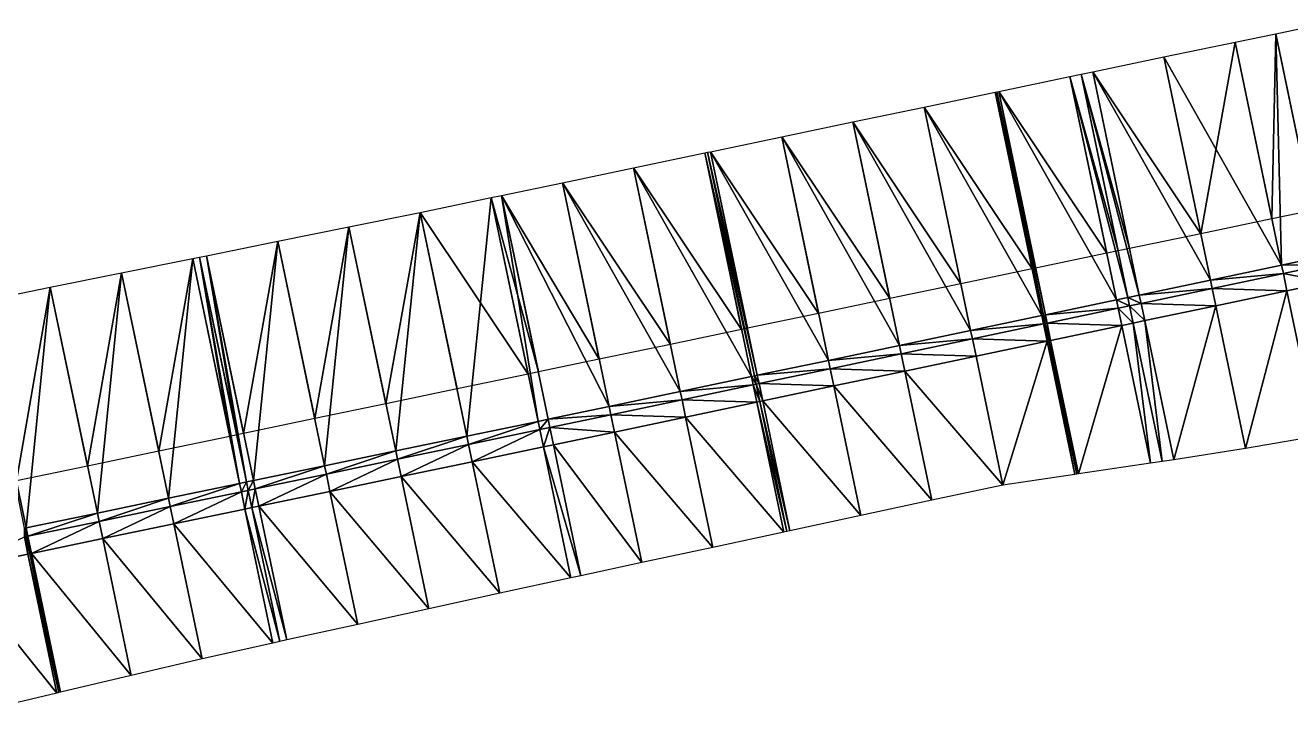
# Model space of a CAD drawing. Header units: metres. Extents: x 1882598 to 1885460, y 3171405 to 3171756.
# Drawn here: x 1883266.85 to 1883284.26, y 3171620.36 to 3171629.78 of the extents above; entities that cross this region are included whole.
import ezdxf

# ---------------------------------------------------------------- set-up
doc = ezdxf.new("R2010")
doc.units = ezdxf.units.M
doc.header["$MEASUREMENT"] = 0
doc.layers.add('Triangles surfaces projet', color=7, linetype='Continuous', true_color=0x848484)

msp = doc.modelspace()

# ---------------------------------------------------------------- linework, layer by layer
at = {"layer": 'Triangles surfaces projet'}
for points in [[(1883284.617, 3171629.78, 150.61), (1883284.697, 3171626.596, 150.535), (1883284.057, 3171629.663, 150.613), (1883284.617, 3171629.78, 150.61)], [(1883284.617, 3171629.78, 150.96), (1883284.564, 3171627.233, 150.901), (1883284.057, 3171629.663, 150.963), (1883284.617, 3171629.78, 150.96)], [(1883284.137, 3171626.479, 150.538), (1883282.517, 3171629.344, 150.623), (1883283.496, 3171629.547, 150.617), (1883284.137, 3171626.479, 150.538)], [(1883283.496, 3171629.547, 150.967), (1883283.025, 3171626.912, 150.911), (1883282.517, 3171629.344, 150.973), (1883283.496, 3171629.547, 150.967)], [(1883284.004, 3171627.116, 150.905), (1883283.025, 3171626.912, 150.911), (1883283.496, 3171629.547, 150.967), (1883284.004, 3171627.116, 150.905)], [(1883284.057, 3171629.663, 150.613), (1883284.137, 3171626.479, 150.538), (1883283.496, 3171629.547, 150.617), (1883284.057, 3171629.663, 150.613)], [(1883284.057, 3171629.663, 150.963), (1883284.004, 3171627.116, 150.905), (1883283.496, 3171629.547, 150.967), (1883284.057, 3171629.663, 150.963)], [(1883284.564, 3171627.233, 150.901), (1883284.004, 3171627.116, 150.905), (1883284.057, 3171629.663, 150.963), (1883284.564, 3171627.233, 150.901)], [(1883284.057, 3171629.663, 150.613), (1883284.697, 3171626.596, 150.535), (1883284.137, 3171626.479, 150.538), (1883284.057, 3171629.663, 150.613)], [(1883282.517, 3171629.344, 150.623), (1883283.158, 3171626.273, 150.544), (1883281.538, 3171629.139, 150.629), (1883282.517, 3171629.344, 150.623)], [(1883282.517, 3171629.344, 150.973), (1883283.025, 3171626.912, 150.911), (1883281.538, 3171629.139, 150.979), (1883282.517, 3171629.344, 150.973)], [(1883282.517, 3171629.344, 150.623), (1883284.137, 3171626.479, 150.538), (1883283.158, 3171626.273, 150.544), (1883282.517, 3171629.344, 150.623)], [(1883281.223, 3171629.074, 150.631), (1883281.864, 3171626.001, 150.552), (1883280.244, 3171628.869, 150.637), (1883281.223, 3171629.074, 150.631)], [(1883281.223, 3171629.074, 150.981), (1883281.731, 3171626.642, 150.919), (1883280.244, 3171628.869, 150.987), (1883281.223, 3171629.074, 150.981)], [(1883281.223, 3171629.074, 150.631), (1883281.381, 3171629.106, 150.63), (1883282.022, 3171626.034, 150.551), (1883281.223, 3171629.074, 150.631)], [(1883281.381, 3171629.106, 150.98), (1883281.888, 3171626.675, 150.918), (1883281.223, 3171629.074, 150.981), (1883281.381, 3171629.106, 150.98)], [(1883281.864, 3171626.001, 150.552), (1883281.223, 3171629.074, 150.631), (1883282.022, 3171626.034, 150.551), (1883281.864, 3171626.001, 150.552)], [(1883281.888, 3171626.675, 150.918), (1883281.731, 3171626.642, 150.919), (1883281.223, 3171629.074, 150.981), (1883281.888, 3171626.675, 150.918)], [(1883281.538, 3171629.139, 150.629), (1883282.179, 3171626.068, 150.55), (1883281.381, 3171629.106, 150.63), (1883281.538, 3171629.139, 150.629)], [(1883281.538, 3171629.139, 150.979), (1883282.046, 3171626.707, 150.917), (1883281.381, 3171629.106, 150.98), (1883281.538, 3171629.139, 150.979)], [(1883282.022, 3171626.034, 150.551), (1883281.381, 3171629.106, 150.63), (1883282.179, 3171626.068, 150.55), (1883282.022, 3171626.034, 150.551)], [(1883282.046, 3171626.707, 150.917), (1883281.888, 3171626.675, 150.918), (1883281.381, 3171629.106, 150.98), (1883282.046, 3171626.707, 150.917)], [(1883282.179, 3171626.068, 150.55), (1883281.538, 3171629.139, 150.629), (1883283.158, 3171626.273, 150.544), (1883282.179, 3171626.068, 150.55)], [(1883283.025, 3171626.912, 150.911), (1883282.046, 3171626.707, 150.917), (1883281.538, 3171629.139, 150.979), (1883283.025, 3171626.912, 150.911)], [(1883279.217, 3171628.654, 150.643), (1883280.195, 3171628.859, 150.637), (1883280.837, 3171625.785, 150.559), (1883279.217, 3171628.654, 150.643)], [(1883280.195, 3171628.859, 150.987), (1883280.703, 3171626.427, 150.925), (1883279.217, 3171628.654, 150.993), (1883280.195, 3171628.859, 150.987)], [(1883280.861, 3171625.791, 150.558), (1883280.195, 3171628.859, 150.637), (1883280.22, 3171628.864, 150.637), (1883280.861, 3171625.791, 150.558)], [(1883280.22, 3171628.864, 150.987), (1883280.727, 3171626.432, 150.925), (1883280.195, 3171628.859, 150.987), (1883280.22, 3171628.864, 150.987)], [(1883280.195, 3171628.859, 150.637), (1883280.861, 3171625.791, 150.558), (1883280.837, 3171625.785, 150.559), (1883280.195, 3171628.859, 150.637)], [(1883280.727, 3171626.432, 150.925), (1883280.703, 3171626.427, 150.925), (1883280.195, 3171628.859, 150.987), (1883280.727, 3171626.432, 150.925)], [(1883280.22, 3171628.864, 150.637), (1883280.244, 3171628.869, 150.637), (1883280.886, 3171625.796, 150.558), (1883280.22, 3171628.864, 150.637)], [(1883280.244, 3171628.869, 150.987), (1883280.752, 3171626.437, 150.925), (1883280.22, 3171628.864, 150.987), (1883280.244, 3171628.869, 150.987)], [(1883280.886, 3171625.796, 150.558), (1883280.861, 3171625.791, 150.558), (1883280.22, 3171628.864, 150.637), (1883280.886, 3171625.796, 150.558)], [(1883280.752, 3171626.437, 150.925), (1883280.727, 3171626.432, 150.925), (1883280.22, 3171628.864, 150.987), (1883280.752, 3171626.437, 150.925)], [(1883280.886, 3171625.796, 150.558), (1883280.244, 3171628.869, 150.637), (1883281.864, 3171626.001, 150.552), (1883280.886, 3171625.796, 150.558)], [(1883281.731, 3171626.642, 150.919), (1883280.752, 3171626.437, 150.925), (1883280.244, 3171628.869, 150.987), (1883281.731, 3171626.642, 150.919)], [(1883279.858, 3171625.58, 150.565), (1883278.238, 3171628.45, 150.649), (1883279.217, 3171628.654, 150.643), (1883279.858, 3171625.58, 150.565)], [(1883279.217, 3171628.654, 150.993), (1883279.724, 3171626.223, 150.931), (1883278.238, 3171628.45, 150.999), (1883279.217, 3171628.654, 150.993)], [(1883279.217, 3171628.654, 150.643), (1883280.837, 3171625.785, 150.559), (1883279.858, 3171625.58, 150.565), (1883279.217, 3171628.654, 150.643)], [(1883280.703, 3171626.427, 150.925), (1883279.724, 3171626.223, 150.931), (1883279.217, 3171628.654, 150.993), (1883280.703, 3171626.427, 150.925)], [(1883277.259, 3171628.245, 150.655), (1883278.238, 3171628.45, 150.649), (1883278.88, 3171625.374, 150.57), (1883277.259, 3171628.245, 150.655)], [(1883278.238, 3171628.45, 150.999), (1883278.745, 3171626.019, 150.937), (1883277.259, 3171628.245, 151.005), (1883278.238, 3171628.45, 150.999)], [(1883278.238, 3171628.45, 150.649), (1883279.858, 3171625.58, 150.565), (1883278.88, 3171625.374, 150.57), (1883278.238, 3171628.45, 150.649)], [(1883279.724, 3171626.223, 150.931), (1883278.745, 3171626.019, 150.937), (1883278.238, 3171628.45, 150.999), (1883279.724, 3171626.223, 150.931)], [(1883277.901, 3171625.169, 150.576), (1883276.28, 3171628.04, 150.661), (1883277.259, 3171628.245, 150.655), (1883277.901, 3171625.169, 150.576)], [(1883277.259, 3171628.245, 151.005), (1883277.766, 3171625.814, 150.943), (1883276.28, 3171628.04, 151.011), (1883277.259, 3171628.245, 151.005)], [(1883277.259, 3171628.245, 150.655), (1883278.88, 3171625.374, 150.57), (1883277.901, 3171625.169, 150.576), (1883277.259, 3171628.245, 150.655)], [(1883278.745, 3171626.019, 150.937), (1883277.766, 3171625.814, 150.943), (1883277.259, 3171628.245, 151.005), (1883278.745, 3171626.019, 150.937)], [(1883275.22, 3171627.819, 150.668), (1883276.199, 3171628.023, 150.662), (1883276.841, 3171624.946, 150.583), (1883275.22, 3171627.819, 150.668)], [(1883276.199, 3171628.023, 151.012), (1883276.706, 3171625.593, 150.949), (1883275.22, 3171627.819, 151.018), (1883276.199, 3171628.023, 151.012)], [(1883276.882, 3171624.955, 150.583), (1883276.199, 3171628.023, 150.662), (1883276.239, 3171628.032, 150.661), (1883276.882, 3171624.955, 150.583)], [(1883276.239, 3171628.032, 151.011), (1883276.747, 3171625.601, 150.949), (1883276.199, 3171628.023, 151.012), (1883276.239, 3171628.032, 151.011)], [(1883276.199, 3171628.023, 150.662), (1883276.882, 3171624.955, 150.583), (1883276.841, 3171624.946, 150.583), (1883276.199, 3171628.023, 150.662)], [(1883276.747, 3171625.601, 150.949), (1883276.706, 3171625.593, 150.949), (1883276.199, 3171628.023, 151.012), (1883276.747, 3171625.601, 150.949)], [(1883276.922, 3171624.963, 150.582), (1883276.239, 3171628.032, 150.661), (1883276.28, 3171628.04, 150.661), (1883276.922, 3171624.963, 150.582)], [(1883276.28, 3171628.04, 151.011), (1883276.787, 3171625.61, 150.949), (1883276.239, 3171628.032, 151.011), (1883276.28, 3171628.04, 151.011)], [(1883276.882, 3171624.955, 150.583), (1883276.239, 3171628.032, 150.661), (1883276.922, 3171624.963, 150.582), (1883276.882, 3171624.955, 150.583)], [(1883276.787, 3171625.61, 150.949), (1883276.747, 3171625.601, 150.949), (1883276.239, 3171628.032, 151.011), (1883276.787, 3171625.61, 150.949)], [(1883276.922, 3171624.963, 150.582), (1883276.28, 3171628.04, 150.661), (1883277.901, 3171625.169, 150.576), (1883276.922, 3171624.963, 150.582)], [(1883277.766, 3171625.814, 150.943), (1883276.787, 3171625.61, 150.949), (1883276.28, 3171628.04, 151.011), (1883277.766, 3171625.814, 150.943)], [(1883274.241, 3171627.614, 150.674), (1883275.22, 3171627.819, 150.668), (1883275.862, 3171624.74, 150.589), (1883274.241, 3171627.614, 150.674)], [(1883275.22, 3171627.819, 151.018), (1883275.727, 3171625.389, 150.955), (1883274.241, 3171627.614, 151.024), (1883275.22, 3171627.819, 151.018)], [(1883275.862, 3171624.74, 150.589), (1883275.22, 3171627.819, 150.668), (1883276.841, 3171624.946, 150.583), (1883275.862, 3171624.74, 150.589)], [(1883276.706, 3171625.593, 150.949), (1883275.727, 3171625.389, 150.955), (1883275.22, 3171627.819, 151.018), (1883276.706, 3171625.593, 150.949)], [(1883273.402, 3171627.439, 150.679), (1883274.241, 3171627.614, 150.674), (1883274.884, 3171624.535, 150.595), (1883273.402, 3171627.439, 150.679)], [(1883274.241, 3171627.614, 151.024), (1883274.748, 3171625.184, 150.961), (1883273.402, 3171627.439, 151.029), (1883274.241, 3171627.614, 151.024)], [(1883274.884, 3171624.535, 150.595), (1883274.241, 3171627.614, 150.674), (1883275.862, 3171624.74, 150.589), (1883274.884, 3171624.535, 150.595)], [(1883275.727, 3171625.389, 150.955), (1883274.748, 3171625.184, 150.961), (1883274.241, 3171627.614, 151.024), (1883275.727, 3171625.389, 150.955)], [(1883273.262, 3171627.41, 150.679), (1883272.926, 3171624.126, 150.606), (1883272.283, 3171627.205, 150.684), (1883273.262, 3171627.41, 150.679)], [(1883273.262, 3171627.41, 151.029), (1883273.769, 3171624.98, 150.967), (1883272.283, 3171627.205, 151.034), (1883273.262, 3171627.41, 151.029)], [(1883273.262, 3171627.41, 150.679), (1883273.905, 3171624.329, 150.601), (1883272.926, 3171624.126, 150.606), (1883273.262, 3171627.41, 150.679)], [(1883273.262, 3171627.41, 150.679), (1883273.402, 3171627.439, 150.679), (1883273.905, 3171624.329, 150.601), (1883273.262, 3171627.41, 150.679)], [(1883273.402, 3171627.439, 151.029), (1883273.909, 3171625.009, 150.967), (1883273.262, 3171627.41, 151.029), (1883273.402, 3171627.439, 151.029)], [(1883273.909, 3171625.009, 150.967), (1883273.769, 3171624.98, 150.967), (1883273.262, 3171627.41, 151.029), (1883273.909, 3171625.009, 150.967)], [(1883274.045, 3171624.359, 150.6), (1883273.402, 3171627.439, 150.679), (1883274.884, 3171624.535, 150.595), (1883274.045, 3171624.359, 150.6)], [(1883274.045, 3171624.359, 150.6), (1883273.905, 3171624.329, 150.601), (1883273.402, 3171627.439, 150.679), (1883274.045, 3171624.359, 150.6)], [(1883274.748, 3171625.184, 150.961), (1883273.909, 3171625.009, 150.967), (1883273.402, 3171627.439, 151.029), (1883274.748, 3171625.184, 150.961)], [(1883271.947, 3171623.922, 150.611), (1883271.303, 3171627.006, 150.69), (1883272.283, 3171627.205, 150.684), (1883271.947, 3171623.922, 150.611)], [(1883272.283, 3171627.205, 151.034), (1883271.811, 3171624.571, 150.977), (1883271.303, 3171627.006, 151.04), (1883272.283, 3171627.205, 151.034)], [(1883272.79, 3171624.776, 150.972), (1883271.811, 3171624.571, 150.977), (1883272.283, 3171627.205, 151.034), (1883272.79, 3171624.776, 150.972)], [(1883271.947, 3171623.922, 150.611), (1883272.283, 3171627.205, 150.684), (1883272.926, 3171624.126, 150.606), (1883271.947, 3171623.922, 150.611)], [(1883273.769, 3171624.98, 150.967), (1883272.79, 3171624.776, 150.972), (1883272.283, 3171627.205, 151.034), (1883273.769, 3171624.98, 150.967)], [(1883270.323, 3171626.808, 150.695), (1883271.303, 3171627.006, 150.69), (1883270.968, 3171623.718, 150.616), (1883270.323, 3171626.808, 150.695)], [(1883271.303, 3171627.006, 151.04), (1883270.833, 3171624.367, 150.982), (1883270.323, 3171626.808, 151.045), (1883271.303, 3171627.006, 151.04)], [(1883271.811, 3171624.571, 150.977), (1883270.833, 3171624.367, 150.982), (1883271.303, 3171627.006, 151.04), (1883271.811, 3171624.571, 150.977)], [(1883271.947, 3171623.922, 150.611), (1883270.968, 3171623.718, 150.616), (1883271.303, 3171627.006, 150.69), (1883271.947, 3171623.922, 150.611)], [(1883270.323, 3171626.808, 150.695), (1883269.989, 3171623.515, 150.621), (1883269.343, 3171626.609, 150.7), (1883270.323, 3171626.808, 150.695)], [(1883270.323, 3171626.808, 151.045), (1883269.854, 3171624.163, 150.987), (1883269.343, 3171626.609, 151.05), (1883270.323, 3171626.808, 151.045)], [(1883270.833, 3171624.367, 150.982), (1883269.854, 3171624.163, 150.987), (1883270.323, 3171626.808, 151.045), (1883270.833, 3171624.367, 150.982)], [(1883270.968, 3171623.718, 150.616), (1883269.989, 3171623.515, 150.621), (1883270.323, 3171626.808, 150.695), (1883270.968, 3171623.718, 150.616)], [(1883269.248, 3171626.59, 150.7), (1883269.799, 3171623.475, 150.622), (1883269.153, 3171626.571, 150.701), (1883269.248, 3171626.59, 150.7)], [(1883269.248, 3171626.59, 151.05), (1883269.664, 3171624.123, 150.988), (1883269.153, 3171626.571, 151.051), (1883269.248, 3171626.59, 151.05)], [(1883269.343, 3171626.609, 150.7), (1883269.894, 3171623.495, 150.621), (1883269.248, 3171626.59, 150.7), (1883269.343, 3171626.609, 150.7)], [(1883269.343, 3171626.609, 151.05), (1883269.759, 3171624.143, 150.988), (1883269.248, 3171626.59, 151.05), (1883269.343, 3171626.609, 151.05)], [(1883269.894, 3171623.495, 150.621), (1883269.799, 3171623.475, 150.622), (1883269.248, 3171626.59, 150.7), (1883269.894, 3171623.495, 150.621)], [(1883269.759, 3171624.143, 150.988), (1883269.664, 3171624.123, 150.988), (1883269.248, 3171626.59, 151.05), (1883269.759, 3171624.143, 150.988)], [(1883269.894, 3171623.495, 150.621), (1883269.343, 3171626.609, 150.7), (1883269.989, 3171623.515, 150.621), (1883269.894, 3171623.495, 150.621)], [(1883269.854, 3171624.163, 150.987), (1883269.759, 3171624.143, 150.988), (1883269.343, 3171626.609, 151.05), (1883269.854, 3171624.163, 150.987)], [(1883284.137, 3171626.479, 150.538), (1883284.697, 3171626.596, 150.535), (1883284.721, 3171626.482, 150.532), (1883284.137, 3171626.479, 150.538)], [(1883268.173, 3171626.372, 150.706), (1883269.153, 3171626.571, 150.701), (1883268.82, 3171623.271, 150.627), (1883268.173, 3171626.372, 150.706)], [(1883269.153, 3171626.571, 151.051), (1883268.685, 3171623.919, 150.993), (1883268.173, 3171626.372, 151.056), (1883269.153, 3171626.571, 151.051)], [(1883269.664, 3171624.123, 150.988), (1883268.685, 3171623.919, 150.993), (1883269.153, 3171626.571, 151.051), (1883269.664, 3171624.123, 150.988)], [(1883268.82, 3171623.271, 150.627), (1883269.153, 3171626.571, 150.701), (1883269.799, 3171623.475, 150.622), (1883268.82, 3171623.271, 150.627)], [(1883284.161, 3171626.364, 150.535), (1883283.158, 3171626.273, 150.544), (1883284.137, 3171626.479, 150.538), (1883284.161, 3171626.364, 150.535)], [(1883284.161, 3171626.364, 150.535), (1883284.137, 3171626.479, 150.538), (1883284.721, 3171626.482, 150.532), (1883284.161, 3171626.364, 150.535)], [(1883284.161, 3171626.364, 150.535), (1883284.721, 3171626.482, 150.532), (1883284.77, 3171626.244, 150.775), (1883284.161, 3171626.364, 150.535)], [(1883267.841, 3171623.068, 150.632), (1883267.193, 3171626.174, 150.711), (1883268.173, 3171626.372, 150.706), (1883267.841, 3171623.068, 150.632)], [(1883268.173, 3171626.372, 151.056), (1883267.706, 3171623.714, 150.998), (1883267.193, 3171626.174, 151.061), (1883268.173, 3171626.372, 151.056)], [(1883268.685, 3171623.919, 150.993), (1883267.706, 3171623.714, 150.998), (1883268.173, 3171626.372, 151.056), (1883268.685, 3171623.919, 150.993)], [(1883268.82, 3171623.271, 150.627), (1883267.841, 3171623.068, 150.632), (1883268.173, 3171626.372, 150.706), (1883268.82, 3171623.271, 150.627)], [(1883283.158, 3171626.273, 150.544), (1883283.182, 3171626.159, 150.541), (1883282.179, 3171626.068, 150.55), (1883283.158, 3171626.273, 150.544)], [(1883283.182, 3171626.159, 150.541), (1883283.158, 3171626.273, 150.544), (1883284.161, 3171626.364, 150.535), (1883283.182, 3171626.159, 150.541)], [(1883283.182, 3171626.159, 150.541), (1883284.161, 3171626.364, 150.535), (1883284.21, 3171626.127, 150.778), (1883283.182, 3171626.159, 150.541)], [(1883284.77, 3171626.244, 150.775), (1883284.21, 3171626.127, 150.778), (1883284.161, 3171626.364, 150.535), (1883284.77, 3171626.244, 150.775)], [(1883284.628, 3171624.127, 152.14), (1883284.21, 3171626.127, 150.778), (1883284.77, 3171626.244, 150.775), (1883284.628, 3171624.127, 152.14)], [(1883267.193, 3171626.174, 150.711), (1883266.862, 3171622.864, 150.637), (1883266.212, 3171625.975, 150.716), (1883267.193, 3171626.174, 150.711)], [(1883267.193, 3171626.174, 151.061), (1883266.727, 3171623.51, 151.004), (1883266.212, 3171625.975, 151.066), (1883267.193, 3171626.174, 151.061)], [(1883267.706, 3171623.714, 150.998), (1883266.727, 3171623.51, 151.004), (1883267.193, 3171626.174, 151.061), (1883267.706, 3171623.714, 150.998)], [(1883267.841, 3171623.068, 150.632), (1883266.862, 3171622.864, 150.637), (1883267.193, 3171626.174, 150.711), (1883267.841, 3171623.068, 150.632)], [(1883282.022, 3171626.034, 150.551), (1883282.179, 3171626.068, 150.55), (1883282.203, 3171625.953, 150.547), (1883282.022, 3171626.034, 150.551)], [(1883282.179, 3171626.068, 150.55), (1883283.182, 3171626.159, 150.541), (1883282.203, 3171625.953, 150.547), (1883282.179, 3171626.068, 150.55)], [(1883282.203, 3171625.953, 150.547), (1883283.182, 3171626.159, 150.541), (1883283.232, 3171625.921, 150.784), (1883282.203, 3171625.953, 150.547)], [(1883283.232, 3171625.921, 150.784), (1883283.182, 3171626.159, 150.541), (1883284.21, 3171626.127, 150.778), (1883283.232, 3171625.921, 150.784)], [(1883284.21, 3171626.127, 150.778), (1883283.642, 3171623.955, 152.123), (1883283.232, 3171625.921, 150.784), (1883284.21, 3171626.127, 150.778)], [(1883284.628, 3171624.127, 152.14), (1883283.642, 3171623.955, 152.123), (1883284.21, 3171626.127, 150.778), (1883284.628, 3171624.127, 152.14)], [(1883266.862, 3171622.864, 150.637), (1883266.837, 3171622.859, 150.637), (1883266.212, 3171625.975, 150.716), (1883266.862, 3171622.864, 150.637)], [(1883280.886, 3171625.796, 150.558), (1883281.864, 3171626.001, 150.552), (1883281.888, 3171625.887, 150.549), (1883280.886, 3171625.796, 150.558)], [(1883280.91, 3171625.681, 150.555), (1883280.886, 3171625.796, 150.558), (1883281.888, 3171625.887, 150.549), (1883280.91, 3171625.681, 150.555)], [(1883281.938, 3171625.649, 150.792), (1883280.91, 3171625.681, 150.555), (1883281.888, 3171625.887, 150.549), (1883281.938, 3171625.649, 150.792)], [(1883282.022, 3171626.034, 150.551), (1883282.046, 3171625.92, 150.548), (1883281.864, 3171626.001, 150.552), (1883282.022, 3171626.034, 150.551)], [(1883281.888, 3171625.887, 150.549), (1883281.864, 3171626.001, 150.552), (1883282.046, 3171625.92, 150.548), (1883281.888, 3171625.887, 150.549)], [(1883282.046, 3171625.92, 150.548), (1883282.095, 3171625.682, 150.791), (1883281.888, 3171625.887, 150.549), (1883282.046, 3171625.92, 150.548)], [(1883281.938, 3171625.649, 150.792), (1883281.888, 3171625.887, 150.549), (1883282.095, 3171625.682, 150.791), (1883281.938, 3171625.649, 150.792)], [(1883282.022, 3171626.034, 150.551), (1883282.203, 3171625.953, 150.547), (1883282.046, 3171625.92, 150.548), (1883282.022, 3171626.034, 150.551)], [(1883282.253, 3171625.715, 150.79), (1883282.046, 3171625.92, 150.548), (1883282.203, 3171625.953, 150.547), (1883282.253, 3171625.715, 150.79)], [(1883282.046, 3171625.92, 150.548), (1883282.253, 3171625.715, 150.79), (1883282.095, 3171625.682, 150.791), (1883282.046, 3171625.92, 150.548)], [(1883283.232, 3171625.921, 150.784), (1883282.253, 3171625.715, 150.79), (1883282.203, 3171625.953, 150.547), (1883283.232, 3171625.921, 150.784)], [(1883283.232, 3171625.921, 150.784), (1883282.653, 3171623.801, 152.094), (1883282.253, 3171625.715, 150.79), (1883283.232, 3171625.921, 150.784)], [(1883283.642, 3171623.955, 152.123), (1883282.653, 3171623.801, 152.094), (1883283.232, 3171625.921, 150.784), (1883283.642, 3171623.955, 152.123)], [(1883280.861, 3171625.671, 150.556), (1883279.858, 3171625.58, 150.565), (1883280.837, 3171625.785, 150.559), (1883280.861, 3171625.671, 150.556)], [(1883280.837, 3171625.785, 150.559), (1883280.861, 3171625.791, 150.558), (1883280.885, 3171625.676, 150.555), (1883280.837, 3171625.785, 150.559)], [(1883280.885, 3171625.676, 150.555), (1883280.861, 3171625.671, 150.556), (1883280.837, 3171625.785, 150.559), (1883280.885, 3171625.676, 150.555)], [(1883280.91, 3171625.681, 150.555), (1883280.861, 3171625.791, 150.558), (1883280.886, 3171625.796, 150.558), (1883280.91, 3171625.681, 150.555)], [(1883280.885, 3171625.676, 150.555), (1883280.861, 3171625.791, 150.558), (1883280.91, 3171625.681, 150.555), (1883280.885, 3171625.676, 150.555)], [(1883282.493, 3171623.777, 152.088), (1883282.095, 3171625.682, 150.791), (1883282.253, 3171625.715, 150.79), (1883282.493, 3171623.777, 152.088)], [(1883282.653, 3171623.801, 152.094), (1883282.493, 3171623.777, 152.088), (1883282.253, 3171625.715, 150.79), (1883282.653, 3171623.801, 152.094)], [(1883278.88, 3171625.374, 150.57), (1883279.858, 3171625.58, 150.565), (1883279.882, 3171625.465, 150.562), (1883278.88, 3171625.374, 150.57)], [(1883279.858, 3171625.58, 150.565), (1883280.861, 3171625.671, 150.556), (1883279.882, 3171625.465, 150.562), (1883279.858, 3171625.58, 150.565)], [(1883280.861, 3171625.671, 150.556), (1883280.91, 3171625.433, 150.798), (1883279.882, 3171625.465, 150.562), (1883280.861, 3171625.671, 150.556)], [(1883280.885, 3171625.676, 150.555), (1883280.935, 3171625.438, 150.798), (1883280.861, 3171625.671, 150.556), (1883280.885, 3171625.676, 150.555)], [(1883280.91, 3171625.433, 150.798), (1883280.861, 3171625.671, 150.556), (1883280.935, 3171625.438, 150.798), (1883280.91, 3171625.433, 150.798)], [(1883280.959, 3171625.444, 150.798), (1883280.885, 3171625.676, 150.555), (1883280.91, 3171625.681, 150.555), (1883280.959, 3171625.444, 150.798)], [(1883280.885, 3171625.676, 150.555), (1883280.959, 3171625.444, 150.798), (1883280.935, 3171625.438, 150.798), (1883280.885, 3171625.676, 150.555)], [(1883280.959, 3171625.444, 150.798), (1883280.91, 3171625.681, 150.555), (1883281.938, 3171625.649, 150.792), (1883280.959, 3171625.444, 150.798)], [(1883281.343, 3171623.607, 152.049), (1883280.959, 3171625.444, 150.798), (1883281.938, 3171625.649, 150.792), (1883281.343, 3171623.607, 152.049)], [(1883281.938, 3171625.649, 150.792), (1883282.334, 3171623.754, 152.083), (1883281.343, 3171623.607, 152.049), (1883281.938, 3171625.649, 150.792)], [(1883282.334, 3171623.754, 152.083), (1883281.938, 3171625.649, 150.792), (1883282.095, 3171625.682, 150.791), (1883282.334, 3171623.754, 152.083)], [(1883282.334, 3171623.754, 152.083), (1883282.095, 3171625.682, 150.791), (1883282.493, 3171623.777, 152.088), (1883282.334, 3171623.754, 152.083)], [(1883278.904, 3171625.26, 150.568), (1883277.901, 3171625.169, 150.576), (1883278.88, 3171625.374, 150.57), (1883278.904, 3171625.26, 150.568)], [(1883278.904, 3171625.26, 150.568), (1883278.88, 3171625.374, 150.57), (1883279.882, 3171625.465, 150.562), (1883278.904, 3171625.26, 150.568)], [(1883279.932, 3171625.228, 150.804), (1883278.904, 3171625.26, 150.568), (1883279.882, 3171625.465, 150.562), (1883279.932, 3171625.228, 150.804)], [(1883280.91, 3171625.433, 150.798), (1883279.932, 3171625.228, 150.804), (1883279.882, 3171625.465, 150.562), (1883280.91, 3171625.433, 150.798)], [(1883280.302, 3171623.453, 152.013), (1883279.932, 3171625.228, 150.804), (1883280.91, 3171625.433, 150.798), (1883280.302, 3171623.453, 152.013)], [(1883280.91, 3171625.433, 150.798), (1883281.293, 3171623.6, 152.047), (1883280.302, 3171623.453, 152.013), (1883280.91, 3171625.433, 150.798)], [(1883280.91, 3171625.433, 150.798), (1883280.935, 3171625.438, 150.798), (1883281.293, 3171623.6, 152.047), (1883280.91, 3171625.433, 150.798)], [(1883281.318, 3171623.603, 152.048), (1883280.935, 3171625.438, 150.798), (1883280.959, 3171625.444, 150.798), (1883281.318, 3171623.603, 152.048)], [(1883281.318, 3171623.603, 152.048), (1883281.293, 3171623.6, 152.047), (1883280.935, 3171625.438, 150.798), (1883281.318, 3171623.603, 152.048)], [(1883280.959, 3171625.444, 150.798), (1883281.343, 3171623.607, 152.049), (1883281.318, 3171623.603, 152.048), (1883280.959, 3171625.444, 150.798)], [(1883277.925, 3171625.054, 150.574), (1883277.901, 3171625.169, 150.576), (1883278.904, 3171625.26, 150.568), (1883277.925, 3171625.054, 150.574)], [(1883278.904, 3171625.26, 150.568), (1883278.953, 3171625.022, 150.81), (1883277.925, 3171625.054, 150.574), (1883278.904, 3171625.26, 150.568)], [(1883278.953, 3171625.022, 150.81), (1883278.904, 3171625.26, 150.568), (1883279.932, 3171625.228, 150.804), (1883278.953, 3171625.022, 150.81)], [(1883280.302, 3171623.453, 152.013), (1883278.953, 3171625.022, 150.81), (1883279.932, 3171625.228, 150.804), (1883280.302, 3171623.453, 152.013)], [(1883277.901, 3171625.169, 150.576), (1883277.925, 3171625.054, 150.574), (1883276.922, 3171624.963, 150.582), (1883277.901, 3171625.169, 150.576)], [(1883276.922, 3171624.963, 150.582), (1883277.925, 3171625.054, 150.574), (1883276.946, 3171624.849, 150.58), (1883276.922, 3171624.963, 150.582)], [(1883277.975, 3171624.816, 150.816), (1883276.946, 3171624.849, 150.58), (1883277.925, 3171625.054, 150.574), (1883277.975, 3171624.816, 150.816)], [(1883277.925, 3171625.054, 150.574), (1883278.953, 3171625.022, 150.81), (1883277.975, 3171624.816, 150.816), (1883277.925, 3171625.054, 150.574)], [(1883279.324, 3171623.244, 152.021), (1883277.975, 3171624.816, 150.816), (1883278.953, 3171625.022, 150.81), (1883279.324, 3171623.244, 152.021)], [(1883278.953, 3171625.022, 150.81), (1883280.302, 3171623.453, 152.013), (1883279.324, 3171623.244, 152.021), (1883278.953, 3171625.022, 150.81)], [(1883276.865, 3171624.831, 150.58), (1883275.862, 3171624.74, 150.589), (1883276.841, 3171624.946, 150.583), (1883276.865, 3171624.831, 150.58)], [(1883276.906, 3171624.84, 150.58), (1883276.841, 3171624.946, 150.583), (1883276.882, 3171624.955, 150.583), (1883276.906, 3171624.84, 150.58)], [(1883276.865, 3171624.831, 150.58), (1883276.841, 3171624.946, 150.583), (1883276.906, 3171624.84, 150.58), (1883276.865, 3171624.831, 150.58)], [(1883276.882, 3171624.955, 150.583), (1883276.922, 3171624.963, 150.582), (1883276.946, 3171624.849, 150.58), (1883276.882, 3171624.955, 150.583)], [(1883276.882, 3171624.955, 150.583), (1883276.946, 3171624.849, 150.58), (1883276.906, 3171624.84, 150.58), (1883276.882, 3171624.955, 150.583)], [(1883276.906, 3171624.84, 150.58), (1883276.946, 3171624.849, 150.58), (1883276.996, 3171624.611, 150.822), (1883276.906, 3171624.84, 150.58)], [(1883276.946, 3171624.849, 150.58), (1883277.975, 3171624.816, 150.816), (1883276.996, 3171624.611, 150.822), (1883276.946, 3171624.849, 150.58)], [(1883275.862, 3171624.74, 150.589), (1883275.886, 3171624.626, 150.586), (1883274.884, 3171624.535, 150.595), (1883275.862, 3171624.74, 150.589)], [(1883275.886, 3171624.626, 150.586), (1883275.862, 3171624.74, 150.589), (1883276.865, 3171624.831, 150.58), (1883275.886, 3171624.626, 150.586)], [(1883276.915, 3171624.594, 150.823), (1883275.886, 3171624.626, 150.586), (1883276.865, 3171624.831, 150.58), (1883276.915, 3171624.594, 150.823)], [(1883276.955, 3171624.602, 150.823), (1883276.865, 3171624.831, 150.58), (1883276.906, 3171624.84, 150.58), (1883276.955, 3171624.602, 150.823)], [(1883276.865, 3171624.831, 150.58), (1883276.955, 3171624.602, 150.823), (1883276.915, 3171624.594, 150.823), (1883276.865, 3171624.831, 150.58)], [(1883276.906, 3171624.84, 150.58), (1883276.996, 3171624.611, 150.822), (1883276.955, 3171624.602, 150.823), (1883276.906, 3171624.84, 150.58)], [(1883277.975, 3171624.816, 150.816), (1883278.347, 3171623.034, 152.031), (1883276.996, 3171624.611, 150.822), (1883277.975, 3171624.816, 150.816)], [(1883277.975, 3171624.816, 150.816), (1883279.324, 3171623.244, 152.021), (1883278.347, 3171623.034, 152.031), (1883277.975, 3171624.816, 150.816)], [(1883274.045, 3171624.359, 150.6), (1883274.884, 3171624.535, 150.595), (1883274.908, 3171624.42, 150.592), (1883274.045, 3171624.359, 150.6)], [(1883275.886, 3171624.626, 150.586), (1883274.908, 3171624.42, 150.592), (1883274.884, 3171624.535, 150.595), (1883275.886, 3171624.626, 150.586)], [(1883274.908, 3171624.42, 150.592), (1883275.886, 3171624.626, 150.586), (1883275.936, 3171624.388, 150.829), (1883274.908, 3171624.42, 150.592)], [(1883275.936, 3171624.388, 150.829), (1883275.886, 3171624.626, 150.586), (1883276.915, 3171624.594, 150.823), (1883275.936, 3171624.388, 150.829)], [(1883277.288, 3171622.806, 152.041), (1883275.936, 3171624.388, 150.829), (1883276.915, 3171624.594, 150.823), (1883277.288, 3171622.806, 152.041)], [(1883276.915, 3171624.594, 150.823), (1883276.955, 3171624.602, 150.823), (1883277.328, 3171622.815, 152.04), (1883276.915, 3171624.594, 150.823)], [(1883277.288, 3171622.806, 152.041), (1883276.915, 3171624.594, 150.823), (1883277.328, 3171622.815, 152.04), (1883277.288, 3171622.806, 152.041)], [(1883277.369, 3171622.823, 152.04), (1883276.955, 3171624.602, 150.823), (1883276.996, 3171624.611, 150.822), (1883277.369, 3171622.823, 152.04)], [(1883276.955, 3171624.602, 150.823), (1883277.369, 3171622.823, 152.04), (1883277.328, 3171622.815, 152.04), (1883276.955, 3171624.602, 150.823)], [(1883278.347, 3171623.034, 152.031), (1883277.369, 3171622.823, 152.04), (1883276.996, 3171624.611, 150.822), (1883278.347, 3171623.034, 152.031)], [(1883273.905, 3171624.329, 150.601), (1883272.95, 3171624.011, 150.603), (1883272.926, 3171624.126, 150.606), (1883273.905, 3171624.329, 150.601)], [(1883273.929, 3171624.215, 150.598), (1883272.95, 3171624.011, 150.603), (1883273.905, 3171624.329, 150.601), (1883273.929, 3171624.215, 150.598)], [(1883273.929, 3171624.215, 150.598), (1883273.905, 3171624.329, 150.601), (1883274.045, 3171624.359, 150.6), (1883273.929, 3171624.215, 150.598)], [(1883274.045, 3171624.359, 150.6), (1883274.069, 3171624.244, 150.597), (1883273.929, 3171624.215, 150.598), (1883274.045, 3171624.359, 150.6)], [(1883274.045, 3171624.359, 150.6), (1883274.908, 3171624.42, 150.592), (1883274.069, 3171624.244, 150.597), (1883274.045, 3171624.359, 150.6)], [(1883274.069, 3171624.244, 150.597), (1883274.908, 3171624.42, 150.592), (1883274.957, 3171624.182, 150.835), (1883274.069, 3171624.244, 150.597)], [(1883274.908, 3171624.42, 150.592), (1883275.936, 3171624.388, 150.829), (1883274.957, 3171624.182, 150.835), (1883274.908, 3171624.42, 150.592)], [(1883275.936, 3171624.388, 150.829), (1883276.31, 3171622.595, 152.05), (1883274.957, 3171624.182, 150.835), (1883275.936, 3171624.388, 150.829)], [(1883275.936, 3171624.388, 150.829), (1883277.288, 3171622.806, 152.041), (1883276.31, 3171622.595, 152.05), (1883275.936, 3171624.388, 150.829)], [(1883272.95, 3171624.011, 150.603), (1883273.929, 3171624.215, 150.598), (1883273, 3171623.773, 150.846), (1883272.95, 3171624.011, 150.603)], [(1883273.979, 3171623.977, 150.841), (1883273, 3171623.773, 150.846), (1883273.929, 3171624.215, 150.598), (1883273.979, 3171623.977, 150.841)], [(1883273.929, 3171624.215, 150.598), (1883274.069, 3171624.244, 150.597), (1883273.979, 3171623.977, 150.841), (1883273.929, 3171624.215, 150.598)], [(1883273.979, 3171623.977, 150.841), (1883274.069, 3171624.244, 150.597), (1883274.118, 3171624.006, 150.84), (1883273.979, 3171623.977, 150.841)], [(1883274.957, 3171624.182, 150.835), (1883274.118, 3171624.006, 150.84), (1883274.069, 3171624.244, 150.597), (1883274.957, 3171624.182, 150.835)], [(1883274.118, 3171624.006, 150.84), (1883274.957, 3171624.182, 150.835), (1883275.332, 3171622.385, 152.059), (1883274.118, 3171624.006, 150.84)], [(1883274.957, 3171624.182, 150.835), (1883276.31, 3171622.595, 152.05), (1883275.332, 3171622.385, 152.059), (1883274.957, 3171624.182, 150.835)], [(1883271.971, 3171623.807, 150.608), (1883271.947, 3171623.922, 150.611), (1883272.926, 3171624.126, 150.606), (1883271.971, 3171623.807, 150.608)], [(1883272.95, 3171624.011, 150.603), (1883271.971, 3171623.807, 150.608), (1883272.926, 3171624.126, 150.606), (1883272.95, 3171624.011, 150.603)], [(1883271.971, 3171623.807, 150.608), (1883272.95, 3171624.011, 150.603), (1883272.021, 3171623.57, 150.851), (1883271.971, 3171623.807, 150.608)], [(1883272.021, 3171623.57, 150.851), (1883272.95, 3171624.011, 150.603), (1883273, 3171623.773, 150.846), (1883272.021, 3171623.57, 150.851)], [(1883273, 3171623.773, 150.846), (1883273.979, 3171623.977, 150.841), (1883274.355, 3171622.175, 152.068), (1883273, 3171623.773, 150.846)], [(1883274.494, 3171622.205, 152.067), (1883273.979, 3171623.977, 150.841), (1883274.118, 3171624.006, 150.84), (1883274.494, 3171622.205, 152.067)], [(1883273.979, 3171623.977, 150.841), (1883274.494, 3171622.205, 152.067), (1883274.355, 3171622.175, 152.068), (1883273.979, 3171623.977, 150.841)], [(1883275.332, 3171622.385, 152.059), (1883274.494, 3171622.205, 152.067), (1883274.118, 3171624.006, 150.84), (1883275.332, 3171622.385, 152.059)], [(1883270.968, 3171623.718, 150.616), (1883271.947, 3171623.922, 150.611), (1883270.992, 3171623.604, 150.613), (1883270.968, 3171623.718, 150.616)], [(1883270.992, 3171623.604, 150.613), (1883271.947, 3171623.922, 150.611), (1883271.971, 3171623.807, 150.608), (1883270.992, 3171623.604, 150.613)], [(1883270.992, 3171623.604, 150.613), (1883271.971, 3171623.807, 150.608), (1883271.042, 3171623.366, 150.856), (1883270.992, 3171623.604, 150.613)], [(1883271.971, 3171623.807, 150.608), (1883272.021, 3171623.57, 150.851), (1883271.042, 3171623.366, 150.856), (1883271.971, 3171623.807, 150.608)], [(1883269.989, 3171623.515, 150.621), (1883270.968, 3171623.718, 150.616), (1883270.013, 3171623.4, 150.618), (1883269.989, 3171623.515, 150.621)], [(1883270.992, 3171623.604, 150.613), (1883270.013, 3171623.4, 150.618), (1883270.968, 3171623.718, 150.616), (1883270.992, 3171623.604, 150.613)], [(1883273.377, 3171621.964, 152.078), (1883272.021, 3171623.57, 150.851), (1883273, 3171623.773, 150.846), (1883273.377, 3171621.964, 152.078)], [(1883273, 3171623.773, 150.846), (1883274.355, 3171622.175, 152.068), (1883273.377, 3171621.964, 152.078), (1883273, 3171623.773, 150.846)], [(1883268.844, 3171623.157, 150.624), (1883268.82, 3171623.271, 150.627), (1883269.799, 3171623.475, 150.622), (1883268.844, 3171623.157, 150.624)], [(1883269.799, 3171623.475, 150.622), (1883269.823, 3171623.36, 150.619), (1883268.844, 3171623.157, 150.624), (1883269.799, 3171623.475, 150.622)], [(1883269.823, 3171623.36, 150.619), (1883269.799, 3171623.475, 150.622), (1883269.894, 3171623.495, 150.621), (1883269.823, 3171623.36, 150.619)], [(1883269.918, 3171623.38, 150.618), (1883269.823, 3171623.36, 150.619), (1883269.894, 3171623.495, 150.621), (1883269.918, 3171623.38, 150.618)], [(1883269.918, 3171623.38, 150.618), (1883269.894, 3171623.495, 150.621), (1883269.989, 3171623.515, 150.621), (1883269.918, 3171623.38, 150.618)], [(1883269.918, 3171623.38, 150.618), (1883269.989, 3171623.515, 150.621), (1883270.013, 3171623.4, 150.618), (1883269.918, 3171623.38, 150.618)], [(1883270.013, 3171623.4, 150.618), (1883270.992, 3171623.604, 150.613), (1883270.062, 3171623.162, 150.861), (1883270.013, 3171623.4, 150.618)], [(1883270.992, 3171623.604, 150.613), (1883271.042, 3171623.366, 150.856), (1883270.062, 3171623.162, 150.861), (1883270.992, 3171623.604, 150.613)], [(1883272.021, 3171623.57, 150.851), (1883272.4, 3171621.75, 152.09), (1883271.042, 3171623.366, 150.856), (1883272.021, 3171623.57, 150.851)], [(1883272.021, 3171623.57, 150.851), (1883273.377, 3171621.964, 152.078), (1883272.4, 3171621.75, 152.09), (1883272.021, 3171623.57, 150.851)], [(1883268.844, 3171623.157, 150.624), (1883269.823, 3171623.36, 150.619), (1883268.893, 3171622.919, 150.867), (1883268.844, 3171623.157, 150.624)], [(1883268.893, 3171622.919, 150.867), (1883269.823, 3171623.36, 150.619), (1883269.872, 3171623.123, 150.862), (1883268.893, 3171622.919, 150.867)], [(1883269.918, 3171623.38, 150.618), (1883269.872, 3171623.123, 150.862), (1883269.823, 3171623.36, 150.619), (1883269.918, 3171623.38, 150.618)], [(1883269.872, 3171623.123, 150.862), (1883269.918, 3171623.38, 150.618), (1883269.967, 3171623.142, 150.861), (1883269.872, 3171623.123, 150.862)], [(1883270.013, 3171623.4, 150.618), (1883269.967, 3171623.142, 150.861), (1883269.918, 3171623.38, 150.618), (1883270.013, 3171623.4, 150.618)], [(1883269.967, 3171623.142, 150.861), (1883270.013, 3171623.4, 150.618), (1883270.062, 3171623.162, 150.861), (1883269.967, 3171623.142, 150.861)], [(1883271.424, 3171621.535, 152.103), (1883270.062, 3171623.162, 150.861), (1883271.042, 3171623.366, 150.856), (1883271.424, 3171621.535, 152.103)], [(1883272.4, 3171621.75, 152.09), (1883271.424, 3171621.535, 152.103), (1883271.042, 3171623.366, 150.856), (1883272.4, 3171621.75, 152.09)], [(1883268.82, 3171623.271, 150.627), (1883267.865, 3171622.953, 150.629), (1883267.841, 3171623.068, 150.632), (1883268.82, 3171623.271, 150.627)], [(1883268.844, 3171623.157, 150.624), (1883267.865, 3171622.953, 150.629), (1883268.82, 3171623.271, 150.627), (1883268.844, 3171623.157, 150.624)], [(1883267.865, 3171622.953, 150.629), (1883268.844, 3171623.157, 150.624), (1883267.914, 3171622.715, 150.872), (1883267.865, 3171622.953, 150.629)], [(1883268.893, 3171622.919, 150.867), (1883267.914, 3171622.715, 150.872), (1883268.844, 3171623.157, 150.624), (1883268.893, 3171622.919, 150.867)], [(1883270.257, 3171621.279, 152.117), (1883268.893, 3171622.919, 150.867), (1883269.872, 3171623.123, 150.862), (1883270.257, 3171621.279, 152.117)], [(1883269.872, 3171623.123, 150.862), (1883269.967, 3171623.142, 150.861), (1883270.352, 3171621.3, 152.116), (1883269.872, 3171623.123, 150.862)], [(1883270.257, 3171621.279, 152.117), (1883269.872, 3171623.123, 150.862), (1883270.352, 3171621.3, 152.116), (1883270.257, 3171621.279, 152.117)], [(1883270.447, 3171621.321, 152.115), (1883269.967, 3171623.142, 150.861), (1883270.062, 3171623.162, 150.861), (1883270.447, 3171621.321, 152.115)], [(1883270.352, 3171621.3, 152.116), (1883269.967, 3171623.142, 150.861), (1883270.447, 3171621.321, 152.115), (1883270.352, 3171621.3, 152.116)], [(1883270.447, 3171621.321, 152.115), (1883270.062, 3171623.162, 150.861), (1883271.424, 3171621.535, 152.103), (1883270.447, 3171621.321, 152.115)], [(1883266.886, 3171622.749, 150.634), (1883266.862, 3171622.864, 150.637), (1883267.841, 3171623.068, 150.632), (1883266.886, 3171622.749, 150.634)], [(1883267.865, 3171622.953, 150.629), (1883266.886, 3171622.749, 150.634), (1883267.841, 3171623.068, 150.632), (1883267.865, 3171622.953, 150.629)], [(1883266.935, 3171622.511, 150.877), (1883266.886, 3171622.749, 150.634), (1883267.865, 3171622.953, 150.629), (1883266.935, 3171622.511, 150.877)], [(1883266.935, 3171622.511, 150.877), (1883267.865, 3171622.953, 150.629), (1883267.914, 3171622.715, 150.872), (1883266.935, 3171622.511, 150.877)], [(1883266.861, 3171622.744, 150.634), (1883266.837, 3171622.859, 150.637), (1883266.862, 3171622.864, 150.637), (1883266.861, 3171622.744, 150.634)], [(1883266.837, 3171622.739, 150.634), (1883266.837, 3171622.859, 150.637), (1883266.861, 3171622.744, 150.634), (1883266.837, 3171622.739, 150.634)], [(1883266.861, 3171622.744, 150.634), (1883266.862, 3171622.864, 150.637), (1883266.886, 3171622.749, 150.634), (1883266.861, 3171622.744, 150.634)], [(1883269.281, 3171621.061, 152.132), (1883267.914, 3171622.715, 150.872), (1883268.893, 3171622.919, 150.867), (1883269.281, 3171621.061, 152.132)], [(1883269.281, 3171621.061, 152.132), (1883268.893, 3171622.919, 150.867), (1883270.257, 3171621.279, 152.117), (1883269.281, 3171621.061, 152.132)], [(1883266.886, 3171622.501, 150.877), (1883265.907, 3171622.298, 150.882), (1883266.837, 3171622.739, 150.634), (1883266.886, 3171622.501, 150.877)], [(1883266.861, 3171622.744, 150.634), (1883266.886, 3171622.501, 150.877), (1883266.837, 3171622.739, 150.634), (1883266.861, 3171622.744, 150.634)], [(1883266.861, 3171622.744, 150.634), (1883266.886, 3171622.749, 150.634), (1883266.911, 3171622.506, 150.877), (1883266.861, 3171622.744, 150.634)], [(1883266.861, 3171622.744, 150.634), (1883266.911, 3171622.506, 150.877), (1883266.886, 3171622.501, 150.877), (1883266.861, 3171622.744, 150.634)], [(1883266.911, 3171622.506, 150.877), (1883266.886, 3171622.749, 150.634), (1883266.935, 3171622.511, 150.877), (1883266.911, 3171622.506, 150.877)], [(1883266.935, 3171622.511, 150.877), (1883267.914, 3171622.715, 150.872), (1883268.308, 3171620.832, 152.155), (1883266.935, 3171622.511, 150.877)], [(1883268.308, 3171620.832, 152.155), (1883267.914, 3171622.715, 150.872), (1883269.281, 3171621.061, 152.132), (1883268.308, 3171620.832, 152.155)], [(1883267.285, 3171620.591, 152.178), (1883265.907, 3171622.298, 150.882), (1883266.886, 3171622.501, 150.877), (1883267.285, 3171620.591, 152.178)], [(1883266.886, 3171622.501, 150.877), (1883266.911, 3171622.506, 150.877), (1883267.31, 3171620.597, 152.178), (1883266.886, 3171622.501, 150.877)], [(1883267.285, 3171620.591, 152.178), (1883266.886, 3171622.501, 150.877), (1883267.31, 3171620.597, 152.178), (1883267.285, 3171620.591, 152.178)], [(1883267.334, 3171620.602, 152.177), (1883266.911, 3171622.506, 150.877), (1883266.935, 3171622.511, 150.877), (1883267.334, 3171620.602, 152.177)], [(1883267.31, 3171620.597, 152.178), (1883266.911, 3171622.506, 150.877), (1883267.334, 3171620.602, 152.177), (1883267.31, 3171620.597, 152.178)], [(1883267.334, 3171620.602, 152.177), (1883266.935, 3171622.511, 150.877), (1883268.308, 3171620.832, 152.155), (1883267.334, 3171620.602, 152.177)], [(1883265.907, 3171622.298, 150.882), (1883267.285, 3171620.591, 152.178), (1883266.312, 3171620.361, 152.201), (1883265.907, 3171622.298, 150.882)]]:
    msp.add_3dface(points, dxfattribs=at)

doc.saveas('drawing.dxf')
